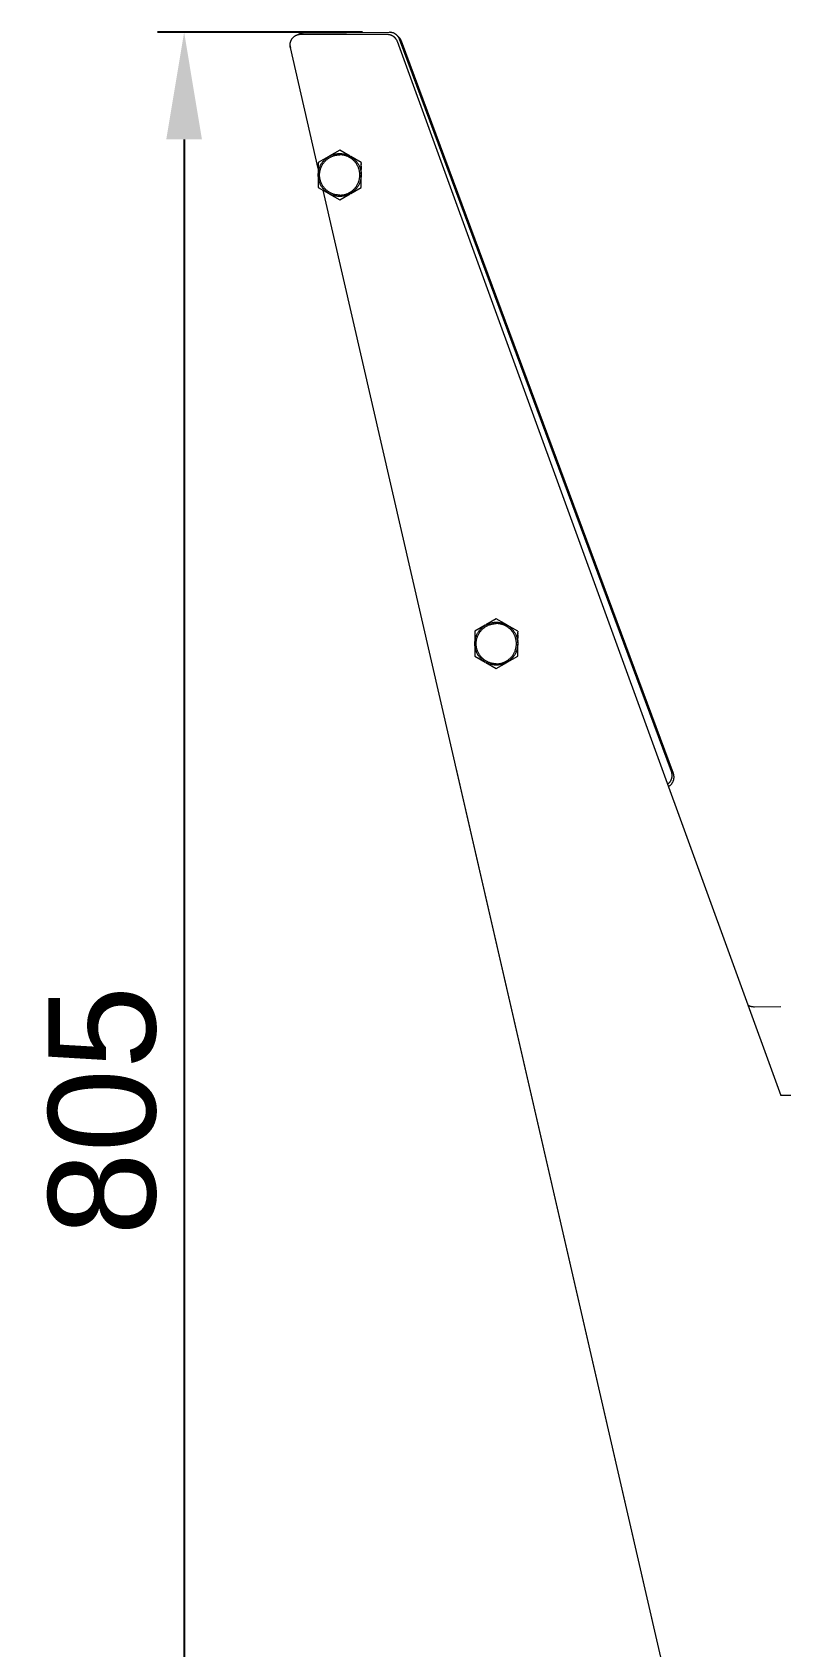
# Model space of a CAD drawing. Header units: millimetres. Extents: x -402 to 3954, y -41 to 3282.
# Drawn here: x 2994 to 3273, y 2679 to 3282 of the extents above; entities that cross this region are included whole.
import ezdxf

# ---------------------------------------------------------------- set-up
doc = ezdxf.new("R2010")
doc.units = ezdxf.units.MM
doc.layers.add('ZANO_R', color=7, linetype='Continuous', lineweight=0)
doc.layers.add('ZANO_W', color=1, linetype='Continuous', lineweight=0)
doc.styles.add('Arial', font='arial.ttf')
doc.styles.get("Standard").update_dxf_attribs({"font": 'ARIALUNI.TTF'})
doc.dimstyles.new('pl i ang', dxfattribs={"dimtxt": 50, "dimasz": 50, "dimexe": 1.25, "dimexo": 0.625, "dimgap": 10, "dimtad": 1, "dimtoh": 1, "dimtxsty": 'Standard', "dimcen": 2.5, "dimclrd": 1, "dimclre": 1, "dimclrt": 1, "dimadec": 0, "dimazin": 0, "dimtfac": 1, "dimtmove": 0, "dimatfit": 3, "dimfxl": 1, "dimarcsym": 1})

# ---------------------------------------------------------------- blocks, each defined once
blk = doc.blocks.new('*D410')
at = {"layer": 'ZANO_W', "color": 1, "lineweight": -2}
for p, q in [((3117.3, 3281.77), (3040.68, 3281.77)), ((3050.68, 3241.77), (3050.68, 2517.04)), ((3263.33, 2477.04), (3040.68, 2477.04))]:
    blk.add_line(p, q, dxfattribs=at)
at = {"layer": 'ZANO_W', "color": 1}
for points in [[(3057.34, 3241.77), (3044.01, 3241.77), (3050.68, 3281.77)], [(3044.01, 2517.04), (3057.34, 2517.04), (3050.68, 2477.04)]]:
    blk.add_solid(points, dxfattribs=at)
at = {"layer": 'ZANO_W', "color": 1, "insert": (3020.25, 2879.41), "char_height": 40, "attachment_point": 5, "rotation": 90, "style": 'Arial'}
blk.add_mtext('805', dxfattribs=at)

msp = doc.modelspace()

# ---------------------------------------------------------------- linework, layer by layer
at = {"layer": 'ZANO_R'}
for p, q in [((3090.23, 3277.03), (3090.12, 3277.03)), ((3090.12, 3277.03), (3090.33, 3276.14)), ((3090.23, 3277.24), (3090.24, 3277.38)), ((3090.23, 3277.1), (3090.23, 3277.24)), ((3090.23, 3276.97), (3090.23, 3277.1)), ((3090.23, 3276.83), (3090.23, 3276.97)), ((3090.24, 3277.38), (3090.25, 3277.52)), ((3090.25, 3277.52), (3090.27, 3277.65)), ((3090.27, 3277.65), (3090.3, 3277.79)), ((3090.3, 3277.79), (3090.32, 3277.93)), ((3090.32, 3277.93), (3090.36, 3278.06)), ((3090.36, 3278.06), (3090.39, 3278.19)), ((3090.39, 3278.19), (3090.44, 3278.33)), ((3090.44, 3278.33), (3090.48, 3278.46)), ((3090.48, 3278.46), (3090.53, 3278.58)), ((3090.53, 3278.58), (3090.59, 3278.71)), ((3090.59, 3278.71), (3090.65, 3278.84)), ((3090.65, 3278.84), (3090.71, 3278.96)), ((3090.71, 3278.96), (3090.78, 3279.08)), ((3090.78, 3279.08), (3090.85, 3279.2)), ((3090.85, 3279.2), (3090.93, 3279.31)), ((3090.93, 3279.31), (3091.01, 3279.42)), ((3091.01, 3279.42), (3091.1, 3279.53)), ((3091.1, 3279.53), (3091.18, 3279.64)), ((3091.18, 3279.64), (3091.27, 3279.74)), ((3091.27, 3279.74), (3091.37, 3279.84)), ((3091.37, 3279.84), (3091.47, 3279.94)), ((3091.47, 3279.94), (3091.57, 3280.03)), ((3091.57, 3280.03), (3091.68, 3280.12)), ((3091.68, 3280.12), (3091.78, 3280.21)), ((3091.78, 3280.21), (3091.89, 3280.29)), ((3091.89, 3280.29), (3092.01, 3280.37)), ((3092.01, 3280.37), (3092.12, 3280.45)), ((3092.12, 3280.45), (3092.24, 3280.52)), ((3092.24, 3280.52), (3092.36, 3280.58)), ((3092.36, 3280.58), (3092.49, 3280.64)), ((3092.49, 3280.64), (3092.61, 3280.7)), ((3092.61, 3280.7), (3092.74, 3280.76)), ((3092.74, 3280.76), (3092.87, 3280.81)), ((3092.87, 3280.81), (3093, 3280.85)), ((3093, 3280.85), (3093.13, 3280.89)), ((3093.13, 3280.89), (3093.27, 3280.93)), ((3093.33, 3280.98), (3093.22, 3280.91)), ((3093.22, 3280.91), (3093.27, 3280.95)), ((3093.27, 3280.93), (3093.4, 3280.96)), ((3093.45, 3281.05), (3093.33, 3280.98)), ((3093.4, 3280.96), (3093.54, 3280.98)), ((3093.56, 3281.12), (3093.45, 3281.05)), ((3093.54, 3280.98), (3093.67, 3281)), ((3093.68, 3281.18), (3093.56, 3281.12)), ((3093.67, 3281), (3093.81, 3281.02)), ((3093.81, 3281.23), (3093.68, 3281.18)), ((3093.93, 3281.28), (3093.81, 3281.23)), ((3093.81, 3281.02), (3093.95, 3281.03)), ((3094.06, 3281.33), (3093.93, 3281.28)), ((3093.95, 3281.03), (3094.09, 3281.04)), ((3094.18, 3281.37), (3094.06, 3281.33)), ((3094.09, 3281.04), (3094.23, 3281.04)), ((3094.31, 3281.41), (3094.18, 3281.37)), ((3094.23, 3281.04), (3126.4, 3281.04)), ((3094.44, 3281.45), (3094.31, 3281.41)), ((3094.57, 3281.48), (3094.44, 3281.45)), ((3094.71, 3281.5), (3094.57, 3281.48)), ((3094.84, 3281.52), (3094.71, 3281.5)), ((3094.97, 3281.54), (3094.84, 3281.52)), ((3095.11, 3281.55), (3094.97, 3281.54)), ((3095.24, 3281.56), (3095.11, 3281.55)), ((3095.38, 3281.56), (3095.24, 3281.56)), ((3095.38, 3281.56), (3127.3, 3281.77)), ((3126.4, 3281.04), (3126.53, 3281.04)), ((3126.53, 3281.04), (3126.67, 3281.03)), ((3126.67, 3281.03), (3126.81, 3281.02)), ((3126.81, 3281.02), (3126.94, 3281)), ((3126.94, 3281), (3127.07, 3280.98)), ((3127.07, 3280.98), (3127.21, 3280.96)), ((3127.21, 3280.96), (3127.34, 3280.93)), ((3127.44, 3281.77), (3127.3, 3281.77)), ((3127.34, 3280.93), (3127.47, 3280.9)), ((3127.57, 3281.76), (3127.44, 3281.77)), ((3127.47, 3280.9), (3127.6, 3280.86)), ((3127.71, 3281.75), (3127.57, 3281.76)), ((3127.6, 3280.86), (3127.73, 3280.81)), ((3127.84, 3281.74), (3127.71, 3281.75)), ((3127.73, 3280.81), (3127.86, 3280.77)), ((3127.98, 3281.72), (3127.84, 3281.74)), ((3127.86, 3280.77), (3127.98, 3280.71)), ((3128.11, 3281.69), (3127.98, 3281.72)), ((3127.98, 3280.71), (3128.11, 3280.66)), ((3128.24, 3281.67), (3128.11, 3281.69)), ((3128.11, 3280.66), (3128.23, 3280.6)), ((3128.23, 3280.6), (3128.35, 3280.53)), ((3128.37, 3281.63), (3128.24, 3281.67)), ((3128.35, 3280.53), (3128.47, 3280.47)), ((3128.5, 3281.59), (3128.37, 3281.63)), ((3128.47, 3280.47), (3128.58, 3280.39)), ((3128.63, 3281.55), (3128.5, 3281.59)), ((3128.58, 3280.39), (3128.69, 3280.32)), ((3128.76, 3281.51), (3128.63, 3281.55)), ((3128.69, 3280.32), (3128.8, 3280.24)), ((3128.89, 3281.46), (3128.76, 3281.51)), ((3128.8, 3280.24), (3128.91, 3280.16)), ((3129.01, 3281.4), (3128.89, 3281.46)), ((3128.91, 3280.16), (3129.01, 3280.07)), ((3129.13, 3281.34), (3129.01, 3281.4)), ((3129.01, 3280.07), (3129.12, 3279.98)), ((3129.12, 3279.98), (3129.21, 3279.88)), ((3129.25, 3281.28), (3129.13, 3281.34)), ((3129.21, 3279.88), (3129.31, 3279.79)), ((3129.37, 3281.21), (3129.25, 3281.28)), ((3129.31, 3279.79), (3129.4, 3279.69)), ((3129.49, 3281.14), (3129.37, 3281.21)), ((3129.4, 3279.69), (3129.49, 3279.58)), ((3129.6, 3281.06), (3129.49, 3281.14)), ((3129.49, 3279.58), (3129.57, 3279.48)), ((3129.57, 3279.48), (3129.65, 3279.37)), ((3129.71, 3280.98), (3129.6, 3281.06)), ((3129.65, 3279.37), (3129.73, 3279.26)), ((3129.82, 3280.9), (3129.71, 3280.98)), ((3129.73, 3279.26), (3129.8, 3279.14)), ((3129.8, 3279.14), (3129.87, 3279.02)), ((3129.92, 3280.82), (3129.82, 3280.9)), ((3129.87, 3279.02), (3129.94, 3278.91)), ((3130.02, 3280.73), (3129.92, 3280.82)), ((3129.94, 3278.91), (3130, 3278.78)), ((3130, 3278.78), (3130.06, 3278.66)), ((3130.12, 3280.63), (3130.02, 3280.73)), ((3130.06, 3278.66), (3130.11, 3278.54)), ((3130.11, 3278.54), (3130.16, 3278.41)), ((3130.22, 3280.54), (3130.12, 3280.63)), ((3130.16, 3278.41), (3273.33, 2885.04)), ((3130.31, 3280.44), (3130.22, 3280.54)), ((3130.4, 3280.33), (3130.31, 3280.44)), ((3130.48, 3280.23), (3130.4, 3280.33)), ((3130.41, 3280.33), (3130.43, 3280.3)), ((3130.54, 3280.21), (3130.43, 3280.3)), ((3130.57, 3280.12), (3130.48, 3280.23)), ((3130.64, 3280.13), (3130.54, 3280.21)), ((3130.64, 3280.01), (3130.57, 3280.12)), ((3130.74, 3280.04), (3130.64, 3280.13)), ((3130.72, 3279.89), (3130.64, 3280.01)), ((3130.79, 3279.78), (3130.72, 3279.89)), ((3130.84, 3279.95), (3130.74, 3280.04)), ((3130.85, 3279.66), (3130.79, 3279.78)), ((3130.93, 3279.85), (3130.84, 3279.95)), ((3130.92, 3279.54), (3130.85, 3279.66)), ((3130.97, 3279.42), (3130.92, 3279.54)), ((3131.02, 3279.75), (3130.93, 3279.85)), ((3131.03, 3279.29), (3130.97, 3279.42)), ((3131.11, 3279.65), (3131.02, 3279.75)), ((3131.08, 3279.16), (3131.03, 3279.29)), ((3232.56, 3005.92), (3131.08, 3279.16)), ((3131.19, 3279.54), (3131.11, 3279.65)), ((3131.27, 3279.44), (3131.19, 3279.54)), ((3131.35, 3279.33), (3131.27, 3279.44)), ((3131.42, 3279.21), (3131.35, 3279.33)), ((3131.49, 3279.1), (3131.42, 3279.21)), ((3131.56, 3278.98), (3131.49, 3279.1)), ((3131.62, 3278.86), (3131.56, 3278.98)), ((3131.68, 3278.74), (3131.62, 3278.86)), ((3131.73, 3278.62), (3131.68, 3278.74)), ((3131.78, 3278.49), (3131.73, 3278.62)), ((3233.27, 3005.24), (3131.78, 3278.49)), ((3090.24, 3276.69), (3090.23, 3276.83)), ((3090.26, 3276.55), (3090.24, 3276.69)), ((3090.27, 3276.42), (3090.26, 3276.55)), ((3090.3, 3276.28), (3090.27, 3276.42)), ((3090.33, 3276.14), (3090.3, 3276.28)), ((3100.74, 3230.91), (3090.33, 3276.14)), ((3104.63, 3235.39), (3100.74, 3233.14)), ((3103.63, 3234.68), (3103.84, 3234.85)), ((3103.84, 3234.85), (3104.06, 3235.01)), ((3104.06, 3235.01), (3104.28, 3235.17)), ((3104.28, 3235.17), (3104.51, 3235.32)), ((3104.41, 3234.65), (3104.62, 3234.8)), ((3104.51, 3235.32), (3104.74, 3235.45)), ((3104.62, 3234.8), (3104.84, 3234.93)), ((3104.74, 3235.45), (3104.97, 3235.59)), ((3104.84, 3234.93), (3105.06, 3235.06)), ((3108.74, 3237.76), (3104.85, 3235.52)), ((3104.97, 3235.59), (3105.21, 3235.71)), ((3105.06, 3235.06), (3105.29, 3235.19)), ((3105.21, 3235.71), (3105.46, 3235.82)), ((3105.29, 3235.19), (3105.52, 3235.3)), ((3105.46, 3235.82), (3105.71, 3235.93)), ((3105.52, 3235.3), (3105.75, 3235.4)), ((3105.71, 3235.93), (3105.96, 3236.03)), ((3105.75, 3235.4), (3105.99, 3235.5)), ((3105.96, 3236.03), (3106.21, 3236.12)), ((3105.99, 3235.5), (3106.23, 3235.59)), ((3106.21, 3236.12), (3106.47, 3236.2)), ((3106.23, 3235.59), (3106.47, 3235.67)), ((3106.47, 3236.2), (3106.73, 3236.27)), ((3106.47, 3235.67), (3106.71, 3235.75)), ((3106.71, 3235.75), (3106.96, 3235.81)), ((3106.73, 3236.27), (3107, 3236.33)), ((3106.96, 3235.81), (3107.21, 3235.87)), ((3107, 3236.33), (3107.26, 3236.39)), ((3107.21, 3235.87), (3107.46, 3235.92)), ((3107.26, 3236.39), (3107.53, 3236.43)), ((3107.46, 3235.92), (3107.72, 3235.96)), ((3107.53, 3236.43), (3107.79, 3236.47)), ((3107.72, 3235.96), (3107.97, 3235.99)), ((3107.79, 3236.47), (3108.06, 3236.5)), ((3107.97, 3235.99), (3108.23, 3236.01)), ((3108.06, 3236.5), (3108.33, 3236.52)), ((3108.23, 3236.01), (3108.48, 3236.02)), ((3108.33, 3236.52), (3108.6, 3236.52)), ((3108.48, 3236.02), (3108.74, 3236.03)), ((3108.6, 3236.52), (3108.87, 3236.52)), ((3112.63, 3235.52), (3108.74, 3237.76)), ((3108.99, 3236.02), (3108.74, 3236.03)), ((3108.87, 3236.52), (3109.14, 3236.52)), ((3109.25, 3236.01), (3108.99, 3236.02)), ((3109.14, 3236.52), (3109.41, 3236.5)), ((3109.5, 3235.99), (3109.25, 3236.01)), ((3109.41, 3236.5), (3109.68, 3236.47)), ((3109.76, 3235.96), (3109.5, 3235.99)), ((3109.68, 3236.47), (3109.95, 3236.43)), ((3110.01, 3235.92), (3109.76, 3235.96)), ((3109.95, 3236.43), (3110.22, 3236.39)), ((3110.26, 3235.87), (3110.01, 3235.92)), ((3110.22, 3236.39), (3110.48, 3236.33)), ((3110.51, 3235.81), (3110.26, 3235.87)), ((3110.48, 3236.33), (3110.74, 3236.27)), ((3110.76, 3235.75), (3110.51, 3235.81)), ((3110.74, 3236.27), (3111, 3236.2)), ((3111.01, 3235.67), (3110.76, 3235.75)), ((3111, 3236.2), (3111.26, 3236.12)), ((3111.25, 3235.59), (3111.01, 3235.67)), ((3111.49, 3235.5), (3111.25, 3235.59)), ((3111.26, 3236.12), (3111.52, 3236.03)), ((3111.73, 3235.4), (3111.49, 3235.5)), ((3111.52, 3236.03), (3111.77, 3235.93)), ((3111.96, 3235.3), (3111.73, 3235.4)), ((3111.77, 3235.93), (3112.02, 3235.82)), ((3112.19, 3235.19), (3111.96, 3235.3)), ((3112.02, 3235.82), (3112.26, 3235.71)), ((3112.41, 3235.06), (3112.19, 3235.19)), ((3112.26, 3235.71), (3112.5, 3235.59)), ((3112.63, 3234.93), (3112.41, 3235.06)), ((3112.5, 3235.59), (3112.74, 3235.45)), ((3112.85, 3234.8), (3112.63, 3234.93)), ((3112.74, 3235.45), (3112.97, 3235.32)), ((3116.74, 3233.14), (3112.85, 3235.39)), ((3113.06, 3234.65), (3112.85, 3234.8)), ((3112.97, 3235.32), (3113.2, 3235.17)), ((3113.2, 3235.17), (3113.42, 3235.01)), ((3113.42, 3235.01), (3113.63, 3234.85)), ((3113.63, 3234.85), (3113.85, 3234.68)), ((3100.74, 3233.14), (3100.74, 3232.8)), ((3100.74, 3232.8), (3100.74, 3232.03)), ((3100.74, 3232.03), (3100.74, 3232.02)), ((3100.74, 3232.02), (3100.74, 3230.91)), ((3100.74, 3230.91), (3100.74, 3230.87)), ((3100.74, 3230.87), (3100.74, 3229.41)), ((3100.74, 3229.41), (3100.74, 3229.26)), ((3100.74, 3229.26), (3100.74, 3228.82)), ((3100.74, 3228.8), (3100.76, 3229.07)), ((3100.74, 3228.82), (3100.74, 3228.65)), ((3100.74, 3228.53), (3100.74, 3228.8)), ((3100.76, 3229.07), (3100.78, 3229.34)), ((3100.78, 3229.34), (3100.81, 3229.6)), ((3100.81, 3229.6), (3100.85, 3229.87)), ((3100.85, 3229.87), (3100.9, 3230.14)), ((3100.9, 3230.14), (3100.96, 3230.4)), ((3100.96, 3230.4), (3101.03, 3230.66)), ((3101.03, 3230.66), (3101.1, 3230.92)), ((3101.1, 3230.92), (3101.19, 3231.18)), ((3101.19, 3231.18), (3101.28, 3231.43)), ((3101.24, 3228.78), (3101.26, 3229.04)), ((3101.24, 3228.53), (3101.24, 3228.78)), ((3101.26, 3229.04), (3101.28, 3229.29)), ((3101.28, 3231.43), (3101.39, 3231.68)), ((3101.28, 3229.29), (3101.31, 3229.55)), ((3101.31, 3229.55), (3101.35, 3229.8)), ((3101.35, 3229.8), (3101.39, 3230.05)), ((3101.39, 3231.68), (3101.5, 3231.93)), ((3101.39, 3230.05), (3101.45, 3230.3)), ((3101.45, 3230.3), (3101.52, 3230.55)), ((3101.5, 3231.93), (3101.62, 3232.17)), ((3101.52, 3230.55), (3101.59, 3230.79)), ((3101.59, 3230.79), (3101.67, 3231.04)), ((3101.62, 3232.17), (3101.74, 3232.41)), ((3101.67, 3231.04), (3101.76, 3231.28)), ((3101.74, 3232.41), (3101.88, 3232.64)), ((3101.76, 3231.28), (3101.86, 3231.51)), ((3101.86, 3231.51), (3101.96, 3231.75)), ((3101.88, 3232.64), (3102.02, 3232.87)), ((3101.96, 3231.75), (3102.08, 3231.98)), ((3102.02, 3232.87), (3102.17, 3233.1)), ((3102.08, 3231.98), (3102.2, 3232.2)), ((3102.17, 3233.1), (3102.33, 3233.32)), ((3102.2, 3232.2), (3102.33, 3232.42)), ((3102.33, 3233.32), (3102.49, 3233.53)), ((3102.33, 3232.42), (3102.47, 3232.64)), ((3102.47, 3232.64), (3102.61, 3232.85)), ((3102.49, 3233.53), (3102.67, 3233.74)), ((3102.61, 3232.85), (3102.76, 3233.06)), ((3102.67, 3233.74), (3102.85, 3233.94)), ((3102.76, 3233.06), (3102.92, 3233.26)), ((3102.85, 3233.94), (3103.03, 3234.13)), ((3102.92, 3233.26), (3103.08, 3233.45)), ((3103.03, 3234.13), (3103.23, 3234.32)), ((3103.08, 3233.45), (3103.26, 3233.65)), ((3103.23, 3234.32), (3103.42, 3234.51)), ((3103.26, 3233.65), (3103.43, 3233.83)), ((3103.42, 3234.51), (3103.63, 3234.68)), ((3103.43, 3233.83), (3103.62, 3234.01)), ((3103.62, 3234.01), (3103.81, 3234.18)), ((3103.81, 3234.18), (3104, 3234.34)), ((3104, 3234.34), (3104.21, 3234.5)), ((3104.21, 3234.5), (3104.41, 3234.65)), ((3113.27, 3234.5), (3113.06, 3234.65)), ((3113.47, 3234.34), (3113.27, 3234.5)), ((3113.67, 3234.18), (3113.47, 3234.34)), ((3113.86, 3234.01), (3113.67, 3234.18)), ((3113.85, 3234.68), (3114.05, 3234.51)), ((3114.04, 3233.83), (3113.86, 3234.01)), ((3114.22, 3233.65), (3114.04, 3233.83)), ((3114.05, 3234.51), (3114.25, 3234.32)), ((3114.39, 3233.45), (3114.22, 3233.65)), ((3114.25, 3234.32), (3114.44, 3234.13)), ((3114.56, 3233.26), (3114.39, 3233.45)), ((3114.44, 3234.13), (3114.63, 3233.94)), ((3114.71, 3233.06), (3114.56, 3233.26)), ((3114.63, 3233.94), (3114.81, 3233.74)), ((3114.86, 3232.85), (3114.71, 3233.06)), ((3114.81, 3233.74), (3114.98, 3233.53)), ((3115.01, 3232.64), (3114.86, 3232.85)), ((3114.98, 3233.53), (3115.15, 3233.32)), ((3115.15, 3232.42), (3115.01, 3232.64)), ((3115.15, 3233.32), (3115.3, 3233.1)), ((3115.28, 3232.2), (3115.15, 3232.42)), ((3115.4, 3231.98), (3115.28, 3232.2)), ((3115.3, 3233.1), (3115.45, 3232.87)), ((3115.51, 3231.75), (3115.4, 3231.98)), ((3115.45, 3232.87), (3115.6, 3232.64)), ((3115.62, 3231.51), (3115.51, 3231.75)), ((3115.6, 3232.64), (3115.73, 3232.41)), ((3115.71, 3231.28), (3115.62, 3231.51)), ((3115.8, 3231.04), (3115.71, 3231.28)), ((3115.73, 3232.41), (3115.86, 3232.17)), ((3115.89, 3230.79), (3115.8, 3231.04)), ((3115.86, 3232.17), (3115.98, 3231.93)), ((3115.96, 3230.55), (3115.89, 3230.79)), ((3116.02, 3230.3), (3115.96, 3230.55)), ((3115.98, 3231.93), (3116.09, 3231.68)), ((3116.08, 3230.05), (3116.02, 3230.3)), ((3116.13, 3229.8), (3116.08, 3230.05)), ((3116.09, 3231.68), (3116.19, 3231.43)), ((3116.17, 3229.55), (3116.13, 3229.8)), ((3116.2, 3229.29), (3116.17, 3229.55)), ((3116.19, 3231.43), (3116.29, 3231.18)), ((3116.22, 3229.04), (3116.2, 3229.29)), ((3116.23, 3228.78), (3116.22, 3229.04)), ((3116.24, 3228.53), (3116.23, 3228.78)), ((3116.29, 3231.18), (3116.37, 3230.92)), ((3116.37, 3230.92), (3116.45, 3230.66)), ((3116.45, 3230.66), (3116.51, 3230.4)), ((3116.51, 3230.4), (3116.57, 3230.14)), ((3116.57, 3230.14), (3116.62, 3229.87)), ((3116.62, 3229.87), (3116.66, 3229.6)), ((3116.66, 3229.6), (3116.7, 3229.34)), ((3116.7, 3229.34), (3116.72, 3229.07)), ((3116.72, 3229.07), (3116.73, 3228.8)), ((3116.73, 3228.8), (3116.74, 3228.53)), ((3116.74, 3233.14), (3116.74, 3232.86)), ((3116.74, 3232.62), (3116.74, 3232.86)), ((3116.74, 3232.62), (3116.74, 3232.58)), ((3116.74, 3232.43), (3116.74, 3232.58)), ((3116.74, 3232.43), (3116.74, 3232.3)), ((3116.74, 3232.03), (3116.74, 3232.3)), ((3116.74, 3232.03), (3116.74, 3232.02)), ((3116.74, 3231.82), (3116.74, 3232.02)), ((3116.74, 3231.82), (3116.74, 3231.73)), ((3116.74, 3231.6), (3116.74, 3231.73)), ((3116.74, 3231.6), (3116.74, 3231.45)), ((3116.74, 3231.35), (3116.74, 3231.45)), ((3116.74, 3231.35), (3116.74, 3231.16)), ((3116.74, 3231.11), (3116.74, 3231.16)), ((3116.74, 3231.11), (3116.74, 3230.87)), ((3116.74, 3230.68), (3116.74, 3230.87)), ((3116.74, 3230.68), (3116.74, 3230.58)), ((3116.74, 3230.36), (3116.74, 3230.58)), ((3116.74, 3230.36), (3116.74, 3230.29)), ((3116.74, 3229.7), (3116.74, 3230.29)), ((3116.74, 3229.7), (3116.74, 3229.63)), ((3116.74, 3229.41), (3116.74, 3229.63)), ((3116.74, 3229.41), (3116.74, 3229.33)), ((3116.74, 3228.82), (3116.74, 3229.33)), ((3116.74, 3228.82), (3116.74, 3228.65)), ((3100.74, 3228.26), (3100.74, 3228.53)), ((3100.74, 3228.4), (3100.74, 3223.91)), ((3100.76, 3227.99), (3100.74, 3228.26)), ((3100.74, 3223.91), (3104.63, 3221.66)), ((3100.78, 3227.72), (3100.76, 3227.99)), ((3100.81, 3227.45), (3100.78, 3227.72)), ((3100.85, 3227.18), (3100.81, 3227.45)), ((3100.9, 3226.92), (3100.85, 3227.18)), ((3100.96, 3226.65), (3100.9, 3226.92)), ((3101.03, 3226.39), (3100.96, 3226.65)), ((3101.1, 3226.13), (3101.03, 3226.39)), ((3101.19, 3225.87), (3101.1, 3226.13)), ((3101.28, 3225.62), (3101.19, 3225.87)), ((3101.24, 3228.27), (3101.24, 3228.53)), ((3101.26, 3228.01), (3101.24, 3228.27)), ((3101.28, 3227.76), (3101.26, 3228.01)), ((3101.31, 3227.5), (3101.28, 3227.76)), ((3101.39, 3225.37), (3101.28, 3225.62)), ((3101.35, 3227.25), (3101.31, 3227.5)), ((3101.39, 3227), (3101.35, 3227.25)), ((3101.45, 3226.75), (3101.39, 3227)), ((3101.5, 3225.12), (3101.39, 3225.37)), ((3101.52, 3226.5), (3101.45, 3226.75)), ((3101.62, 3224.88), (3101.5, 3225.12)), ((3101.59, 3226.26), (3101.52, 3226.5)), ((3101.67, 3226.01), (3101.59, 3226.26)), ((3101.74, 3224.64), (3101.62, 3224.88)), ((3101.76, 3225.77), (3101.67, 3226.01)), ((3101.88, 3224.41), (3101.74, 3224.64)), ((3101.86, 3225.54), (3101.76, 3225.77)), ((3101.96, 3225.3), (3101.86, 3225.54)), ((3102.02, 3224.18), (3101.88, 3224.41)), ((3102.08, 3225.08), (3101.96, 3225.3)), ((3102.17, 3223.96), (3102.02, 3224.18)), ((3102.2, 3224.85), (3102.08, 3225.08)), ((3102.33, 3223.74), (3102.17, 3223.96)), ((3102.33, 3224.63), (3102.2, 3224.85)), ((3102.47, 3224.41), (3102.33, 3224.63)), ((3102.49, 3223.52), (3102.33, 3223.74)), ((3102.61, 3224.2), (3102.47, 3224.41)), ((3102.67, 3223.31), (3102.49, 3223.52)), ((3273.33, 2481.04), (3102.6, 3222.83)), ((3102.76, 3223.99), (3102.61, 3224.2)), ((3102.85, 3223.11), (3102.67, 3223.31)), ((3102.92, 3223.79), (3102.76, 3223.99)), ((3103.03, 3222.92), (3102.85, 3223.11)), ((3103.08, 3223.6), (3102.92, 3223.79)), ((3103.23, 3222.73), (3103.03, 3222.92)), ((3103.26, 3223.41), (3103.08, 3223.6)), ((3103.42, 3222.54), (3103.23, 3222.73)), ((3103.43, 3223.22), (3103.26, 3223.41)), ((3103.62, 3223.04), (3103.43, 3223.22)), ((3103.81, 3222.87), (3103.62, 3223.04)), ((3104, 3222.71), (3103.81, 3222.87)), ((3104.21, 3222.55), (3104, 3222.71)), ((3112.85, 3221.66), (3116.74, 3223.91)), ((3113.27, 3222.55), (3113.47, 3222.71)), ((3113.47, 3222.71), (3113.67, 3222.87)), ((3113.67, 3222.87), (3113.86, 3223.04)), ((3113.86, 3223.04), (3114.04, 3223.22)), ((3114.04, 3223.22), (3114.22, 3223.41)), ((3114.25, 3222.73), (3114.05, 3222.54)), ((3114.22, 3223.41), (3114.39, 3223.6)), ((3114.44, 3222.92), (3114.25, 3222.73)), ((3114.39, 3223.6), (3114.56, 3223.79)), ((3114.63, 3223.11), (3114.44, 3222.92)), ((3114.56, 3223.79), (3114.71, 3223.99)), ((3114.81, 3223.31), (3114.63, 3223.11)), ((3114.71, 3223.99), (3114.86, 3224.2)), ((3114.98, 3223.52), (3114.81, 3223.31)), ((3114.86, 3224.2), (3115.01, 3224.41)), ((3115.15, 3223.74), (3114.98, 3223.52)), ((3115.01, 3224.41), (3115.15, 3224.63)), ((3115.15, 3224.63), (3115.28, 3224.85)), ((3115.3, 3223.96), (3115.15, 3223.74)), ((3115.28, 3224.85), (3115.4, 3225.08)), ((3115.45, 3224.18), (3115.3, 3223.96)), ((3115.4, 3225.08), (3115.51, 3225.3)), ((3115.6, 3224.41), (3115.45, 3224.18)), ((3115.51, 3225.3), (3115.62, 3225.54)), ((3115.73, 3224.64), (3115.6, 3224.41)), ((3115.62, 3225.54), (3115.71, 3225.77)), ((3115.71, 3225.77), (3115.8, 3226.01)), ((3115.86, 3224.88), (3115.73, 3224.64)), ((3115.8, 3226.01), (3115.89, 3226.26)), ((3115.98, 3225.12), (3115.86, 3224.88)), ((3115.89, 3226.26), (3115.96, 3226.5)), ((3115.96, 3226.5), (3116.02, 3226.75)), ((3116.09, 3225.37), (3115.98, 3225.12)), ((3116.02, 3226.75), (3116.08, 3227)), ((3116.08, 3227), (3116.13, 3227.25)), ((3116.19, 3225.62), (3116.09, 3225.37)), ((3116.13, 3227.25), (3116.17, 3227.5)), ((3116.17, 3227.5), (3116.2, 3227.76)), ((3116.29, 3225.87), (3116.19, 3225.62)), ((3116.2, 3227.76), (3116.22, 3228.01)), ((3116.22, 3228.01), (3116.23, 3228.27)), ((3116.23, 3228.27), (3116.24, 3228.53)), ((3116.37, 3226.13), (3116.29, 3225.87)), ((3116.45, 3226.39), (3116.37, 3226.13)), ((3116.51, 3226.65), (3116.45, 3226.39)), ((3116.57, 3226.92), (3116.51, 3226.65)), ((3116.62, 3227.18), (3116.57, 3226.92)), ((3116.66, 3227.45), (3116.62, 3227.18)), ((3116.7, 3227.72), (3116.66, 3227.45)), ((3116.72, 3227.99), (3116.7, 3227.72)), ((3116.73, 3228.26), (3116.72, 3227.99)), ((3116.74, 3228.53), (3116.73, 3228.26)), ((3116.74, 3223.91), (3116.74, 3228.4)), ((3103.63, 3222.37), (3103.42, 3222.54)), ((3103.84, 3222.2), (3103.63, 3222.37)), ((3104.06, 3222.04), (3103.84, 3222.2)), ((3104.28, 3221.88), (3104.06, 3222.04)), ((3104.41, 3222.4), (3104.21, 3222.55)), ((3104.51, 3221.74), (3104.28, 3221.88)), ((3104.62, 3222.25), (3104.41, 3222.4)), ((3104.74, 3221.6), (3104.51, 3221.74)), ((3104.84, 3222.12), (3104.62, 3222.25)), ((3104.97, 3221.47), (3104.74, 3221.6)), ((3105.06, 3221.99), (3104.84, 3222.12)), ((3104.85, 3221.54), (3108.74, 3219.29)), ((3105.21, 3221.34), (3104.97, 3221.47)), ((3105.29, 3221.87), (3105.06, 3221.99)), ((3105.46, 3221.23), (3105.21, 3221.34)), ((3105.52, 3221.75), (3105.29, 3221.87)), ((3105.71, 3221.12), (3105.46, 3221.23)), ((3105.75, 3221.65), (3105.52, 3221.75)), ((3105.96, 3221.02), (3105.71, 3221.12)), ((3105.99, 3221.55), (3105.75, 3221.65)), ((3106.21, 3220.93), (3105.96, 3221.02)), ((3106.23, 3221.46), (3105.99, 3221.55)), ((3106.47, 3220.85), (3106.21, 3220.93)), ((3106.47, 3221.38), (3106.23, 3221.46)), ((3106.71, 3221.3), (3106.47, 3221.38)), ((3106.73, 3220.78), (3106.47, 3220.85)), ((3106.96, 3221.24), (3106.71, 3221.3)), ((3107, 3220.72), (3106.73, 3220.78)), ((3107.21, 3221.18), (3106.96, 3221.24)), ((3107.26, 3220.66), (3107, 3220.72)), ((3107.46, 3221.13), (3107.21, 3221.18)), ((3107.53, 3220.62), (3107.26, 3220.66)), ((3107.72, 3221.1), (3107.46, 3221.13)), ((3107.79, 3220.58), (3107.53, 3220.62)), ((3107.97, 3221.07), (3107.72, 3221.1)), ((3108.06, 3220.55), (3107.79, 3220.58)), ((3108.23, 3221.04), (3107.97, 3221.07)), ((3108.33, 3220.54), (3108.06, 3220.55)), ((3108.48, 3221.03), (3108.23, 3221.04)), ((3108.6, 3220.53), (3108.33, 3220.54)), ((3108.74, 3221.03), (3108.48, 3221.03)), ((3108.87, 3220.53), (3108.6, 3220.53)), ((3108.74, 3219.29), (3112.63, 3221.54)), ((3108.74, 3221.03), (3108.99, 3221.03)), ((3109.14, 3220.54), (3108.87, 3220.53)), ((3108.99, 3221.03), (3109.25, 3221.04)), ((3109.41, 3220.55), (3109.14, 3220.54)), ((3109.25, 3221.04), (3109.5, 3221.07)), ((3109.68, 3220.58), (3109.41, 3220.55)), ((3109.5, 3221.07), (3109.76, 3221.1)), ((3109.95, 3220.62), (3109.68, 3220.58)), ((3109.76, 3221.1), (3110.01, 3221.13)), ((3110.22, 3220.66), (3109.95, 3220.62)), ((3110.01, 3221.13), (3110.26, 3221.18)), ((3110.48, 3220.72), (3110.22, 3220.66)), ((3110.26, 3221.18), (3110.51, 3221.24)), ((3110.74, 3220.78), (3110.48, 3220.72)), ((3110.51, 3221.24), (3110.76, 3221.3)), ((3111, 3220.85), (3110.74, 3220.78)), ((3110.76, 3221.3), (3111.01, 3221.38)), ((3111.26, 3220.93), (3111, 3220.85)), ((3111.01, 3221.38), (3111.25, 3221.46)), ((3111.25, 3221.46), (3111.49, 3221.55)), ((3111.52, 3221.02), (3111.26, 3220.93)), ((3111.49, 3221.55), (3111.73, 3221.65)), ((3111.77, 3221.12), (3111.52, 3221.02)), ((3111.73, 3221.65), (3111.96, 3221.75)), ((3112.02, 3221.23), (3111.77, 3221.12)), ((3111.96, 3221.75), (3112.19, 3221.87)), ((3112.26, 3221.34), (3112.02, 3221.23)), ((3112.19, 3221.87), (3112.41, 3221.99)), ((3112.5, 3221.47), (3112.26, 3221.34)), ((3112.41, 3221.99), (3112.63, 3222.12)), ((3112.74, 3221.6), (3112.5, 3221.47)), ((3112.63, 3222.12), (3112.85, 3222.25)), ((3112.97, 3221.74), (3112.74, 3221.6)), ((3112.85, 3222.25), (3113.06, 3222.4)), ((3113.2, 3221.88), (3112.97, 3221.74)), ((3113.06, 3222.4), (3113.27, 3222.55)), ((3113.42, 3222.04), (3113.2, 3221.88)), ((3113.63, 3222.2), (3113.42, 3222.04)), ((3113.85, 3222.37), (3113.63, 3222.2)), ((3114.05, 3222.54), (3113.85, 3222.37)), ((3163.08, 3060.51), (3159.19, 3058.27)), ((3162.29, 3059.97), (3162.51, 3060.14)), ((3162.51, 3060.14), (3162.73, 3060.29)), ((3162.73, 3060.29), (3162.96, 3060.44)), ((3162.96, 3060.44), (3163.19, 3060.58)), ((3163.08, 3059.92), (3163.29, 3060.06)), ((3163.19, 3060.58), (3163.43, 3060.71)), ((3163.29, 3060.06), (3163.52, 3060.19)), ((3167.19, 3062.89), (3163.3, 3060.64)), ((3163.43, 3060.71), (3163.67, 3060.83)), ((3163.52, 3060.19), (3163.74, 3060.31)), ((3163.67, 3060.83), (3163.91, 3060.95)), ((3163.74, 3060.31), (3163.97, 3060.42)), ((3163.91, 3060.95), (3164.16, 3061.05)), ((3163.97, 3060.42), (3164.2, 3060.53)), ((3164.16, 3061.05), (3164.41, 3061.15)), ((3164.2, 3060.53), (3164.44, 3060.63)), ((3164.41, 3061.15), (3164.67, 3061.24)), ((3164.44, 3060.63), (3164.68, 3060.71)), ((3164.67, 3061.24), (3164.93, 3061.32)), ((3164.68, 3060.71), (3164.92, 3060.8)), ((3164.92, 3060.8), (3165.17, 3060.87)), ((3164.93, 3061.32), (3165.19, 3061.39)), ((3165.17, 3060.87), (3165.42, 3060.93)), ((3165.19, 3061.39), (3165.45, 3061.46)), ((3165.42, 3060.93), (3165.67, 3060.99)), ((3165.45, 3061.46), (3165.71, 3061.51)), ((3165.67, 3060.99), (3165.92, 3061.04)), ((3165.71, 3061.51), (3165.98, 3061.56)), ((3165.92, 3061.04), (3166.17, 3061.08)), ((3165.98, 3061.56), (3166.25, 3061.59)), ((3166.17, 3061.08), (3166.42, 3061.11)), ((3166.25, 3061.59), (3166.52, 3061.62)), ((3166.42, 3061.11), (3166.68, 3061.13)), ((3166.52, 3061.62), (3166.79, 3061.64)), ((3166.68, 3061.13), (3166.94, 3061.14)), ((3166.79, 3061.64), (3167.06, 3061.65)), ((3166.94, 3061.14), (3167.19, 3061.15)), ((3167.06, 3061.65), (3167.33, 3061.65)), ((3171.08, 3060.64), (3167.19, 3062.89)), ((3167.45, 3061.14), (3167.19, 3061.15)), ((3167.33, 3061.65), (3167.6, 3061.64)), ((3167.7, 3061.13), (3167.45, 3061.14)), ((3167.6, 3061.64), (3167.87, 3061.62)), ((3167.96, 3061.11), (3167.7, 3061.13)), ((3167.87, 3061.62), (3168.14, 3061.59)), ((3168.21, 3061.08), (3167.96, 3061.11)), ((3168.14, 3061.59), (3168.4, 3061.56)), ((3168.47, 3061.04), (3168.21, 3061.08)), ((3168.4, 3061.56), (3168.67, 3061.51)), ((3168.72, 3060.99), (3168.47, 3061.04)), ((3168.67, 3061.51), (3168.93, 3061.46)), ((3168.97, 3060.93), (3168.72, 3060.99)), ((3168.93, 3061.46), (3169.2, 3061.39)), ((3169.22, 3060.87), (3168.97, 3060.93)), ((3169.2, 3061.39), (3169.46, 3061.32)), ((3169.46, 3060.8), (3169.22, 3060.87)), ((3169.46, 3061.32), (3169.72, 3061.24)), ((3169.7, 3060.71), (3169.46, 3060.8)), ((3169.94, 3060.63), (3169.7, 3060.71)), ((3169.72, 3061.24), (3169.97, 3061.15)), ((3170.18, 3060.53), (3169.94, 3060.63)), ((3169.97, 3061.15), (3170.22, 3061.05)), ((3170.41, 3060.42), (3170.18, 3060.53)), ((3170.22, 3061.05), (3170.47, 3060.95)), ((3170.64, 3060.31), (3170.41, 3060.42)), ((3170.47, 3060.95), (3170.71, 3060.83)), ((3170.87, 3060.19), (3170.64, 3060.31)), ((3170.71, 3060.83), (3170.96, 3060.71)), ((3171.09, 3060.06), (3170.87, 3060.19)), ((3170.96, 3060.71), (3171.19, 3060.58)), ((3171.3, 3059.92), (3171.09, 3060.06)), ((3171.19, 3060.58), (3171.42, 3060.44)), ((3175.19, 3058.27), (3171.3, 3060.51)), ((3171.42, 3060.44), (3171.65, 3060.29)), ((3171.65, 3060.29), (3171.87, 3060.14)), ((3171.87, 3060.14), (3172.09, 3059.97)), ((3159.19, 3058.27), (3159.19, 3057.97)), ((3159.19, 3057.97), (3159.19, 3057.71)), ((3159.19, 3057.71), (3159.19, 3057.68)), ((3159.19, 3057.68), (3159.19, 3057.47)), ((3159.19, 3057.47), (3159.19, 3057.4)), ((3159.19, 3057.4), (3159.19, 3057.16)), ((3159.19, 3057.16), (3159.19, 3057.11)), ((3159.19, 3057.11), (3159.19, 3056.88)), ((3159.19, 3056.88), (3159.19, 3056.81)), ((3159.19, 3056.81), (3159.19, 3056.63)), ((3159.19, 3056.63), (3159.19, 3056.54)), ((3159.19, 3056.54), (3159.19, 3056.37)), ((3159.19, 3056.37), (3159.19, 3056.27)), ((3159.19, 3056.27), (3159.19, 3056.1)), ((3159.19, 3056.1), (3159.19, 3055.99)), ((3159.19, 3055.99), (3159.19, 3054.53)), ((3159.19, 3054.53), (3159.19, 3054.38)), ((3159.19, 3054.38), (3159.19, 3053.94)), ((3159.2, 3053.92), (3159.21, 3054.19)), ((3159.21, 3054.19), (3159.23, 3054.46)), ((3159.23, 3054.46), (3159.26, 3054.73)), ((3159.26, 3054.73), (3159.31, 3054.99)), ((3159.31, 3054.99), (3159.36, 3055.26)), ((3159.36, 3055.26), (3159.41, 3055.52)), ((3159.41, 3055.52), (3159.48, 3055.78)), ((3159.48, 3055.78), (3159.56, 3056.04)), ((3159.56, 3056.04), (3159.64, 3056.3)), ((3159.64, 3056.3), (3159.74, 3056.55)), ((3159.7, 3053.9), (3159.71, 3054.16)), ((3159.71, 3054.16), (3159.73, 3054.41)), ((3159.73, 3054.41), (3159.76, 3054.67)), ((3159.74, 3056.55), (3159.84, 3056.8)), ((3159.76, 3054.67), (3159.8, 3054.92)), ((3159.8, 3054.92), (3159.85, 3055.17)), ((3159.84, 3056.8), (3159.95, 3057.05)), ((3159.85, 3055.17), (3159.9, 3055.42)), ((3159.9, 3055.42), (3159.97, 3055.67)), ((3159.95, 3057.05), (3160.07, 3057.29)), ((3159.97, 3055.67), (3160.04, 3055.92)), ((3160.04, 3055.92), (3160.12, 3056.16)), ((3160.07, 3057.29), (3160.2, 3057.53)), ((3160.12, 3056.16), (3160.21, 3056.4)), ((3160.2, 3057.53), (3160.33, 3057.76)), ((3160.21, 3056.4), (3160.31, 3056.64)), ((3160.31, 3056.64), (3160.42, 3056.87)), ((3160.33, 3057.76), (3160.47, 3057.99)), ((3160.42, 3056.87), (3160.53, 3057.1)), ((3160.47, 3057.99), (3160.63, 3058.22)), ((3160.53, 3057.1), (3160.65, 3057.32)), ((3160.63, 3058.22), (3160.78, 3058.44)), ((3160.65, 3057.32), (3160.78, 3057.54)), ((3160.78, 3058.44), (3160.95, 3058.65)), ((3160.78, 3057.54), (3160.92, 3057.76)), ((3160.92, 3057.76), (3161.06, 3057.97)), ((3160.95, 3058.65), (3161.12, 3058.86)), ((3161.06, 3057.97), (3161.22, 3058.18)), ((3161.12, 3058.86), (3161.3, 3059.06)), ((3161.22, 3058.18), (3161.37, 3058.38)), ((3161.3, 3059.06), (3161.49, 3059.26)), ((3161.37, 3058.38), (3161.54, 3058.58)), ((3161.49, 3059.26), (3161.68, 3059.45)), ((3161.54, 3058.58), (3161.71, 3058.77)), ((3161.68, 3059.45), (3161.88, 3059.63)), ((3161.71, 3058.77), (3161.89, 3058.95)), ((3161.88, 3059.63), (3162.08, 3059.81)), ((3161.89, 3058.95), (3162.07, 3059.13)), ((3162.07, 3059.13), (3162.26, 3059.3)), ((3162.08, 3059.81), (3162.29, 3059.97)), ((3162.26, 3059.3), (3162.46, 3059.47)), ((3162.46, 3059.47), (3162.66, 3059.62)), ((3162.66, 3059.62), (3162.87, 3059.78)), ((3162.87, 3059.78), (3163.08, 3059.92)), ((3171.52, 3059.78), (3171.3, 3059.92)), ((3171.72, 3059.62), (3171.52, 3059.78)), ((3171.92, 3059.47), (3171.72, 3059.62)), ((3172.12, 3059.3), (3171.92, 3059.47)), ((3172.09, 3059.97), (3172.3, 3059.81)), ((3172.31, 3059.13), (3172.12, 3059.3)), ((3172.3, 3059.81), (3172.5, 3059.63)), ((3172.49, 3058.95), (3172.31, 3059.13)), ((3172.67, 3058.77), (3172.49, 3058.95)), ((3172.5, 3059.63), (3172.7, 3059.45)), ((3172.84, 3058.58), (3172.67, 3058.77)), ((3172.7, 3059.45), (3172.9, 3059.26)), ((3173.01, 3058.38), (3172.84, 3058.58)), ((3172.9, 3059.26), (3173.08, 3059.06)), ((3173.17, 3058.18), (3173.01, 3058.38)), ((3173.08, 3059.06), (3173.26, 3058.86)), ((3173.32, 3057.97), (3173.17, 3058.18)), ((3173.26, 3058.86), (3173.43, 3058.65)), ((3173.46, 3057.76), (3173.32, 3057.97)), ((3173.43, 3058.65), (3173.6, 3058.44)), ((3173.6, 3057.54), (3173.46, 3057.76)), ((3173.6, 3058.44), (3173.76, 3058.22)), ((3173.73, 3057.32), (3173.6, 3057.54)), ((3173.85, 3057.1), (3173.73, 3057.32)), ((3173.76, 3058.22), (3173.91, 3057.99)), ((3173.96, 3056.87), (3173.85, 3057.1)), ((3173.91, 3057.99), (3174.05, 3057.76)), ((3174.07, 3056.64), (3173.96, 3056.87)), ((3174.05, 3057.76), (3174.19, 3057.53)), ((3174.17, 3056.4), (3174.07, 3056.64)), ((3174.26, 3056.16), (3174.17, 3056.4)), ((3174.19, 3057.53), (3174.31, 3057.29)), ((3174.34, 3055.92), (3174.26, 3056.16)), ((3174.31, 3057.29), (3174.43, 3057.05)), ((3174.41, 3055.67), (3174.34, 3055.92)), ((3174.48, 3055.42), (3174.41, 3055.67)), ((3174.43, 3057.05), (3174.54, 3056.8)), ((3174.53, 3055.17), (3174.48, 3055.42)), ((3174.58, 3054.92), (3174.53, 3055.17)), ((3174.54, 3056.8), (3174.65, 3056.55)), ((3174.62, 3054.67), (3174.58, 3054.92)), ((3174.65, 3054.41), (3174.62, 3054.67)), ((3174.65, 3056.55), (3174.74, 3056.3)), ((3174.67, 3054.16), (3174.65, 3054.41)), ((3174.69, 3053.9), (3174.67, 3054.16)), ((3174.74, 3056.3), (3174.82, 3056.04)), ((3174.82, 3056.04), (3174.9, 3055.78)), ((3174.9, 3055.78), (3174.97, 3055.52)), ((3174.97, 3055.52), (3175.03, 3055.26)), ((3175.03, 3055.26), (3175.08, 3054.99)), ((3175.08, 3054.99), (3175.12, 3054.73)), ((3175.12, 3054.73), (3175.15, 3054.46)), ((3175.15, 3054.46), (3175.17, 3054.19)), ((3175.17, 3054.19), (3175.19, 3053.92)), ((3175.19, 3058.27), (3175.19, 3057.99)), ((3175.19, 3057.74), (3175.19, 3057.99)), ((3175.19, 3057.74), (3175.19, 3057.7)), ((3175.19, 3057.55), (3175.19, 3057.7)), ((3175.19, 3057.55), (3175.19, 3057.42)), ((3175.19, 3057.16), (3175.19, 3057.42)), ((3175.19, 3057.16), (3175.19, 3057.14)), ((3175.19, 3056.94), (3175.19, 3057.14)), ((3175.19, 3056.94), (3175.19, 3056.85)), ((3175.19, 3056.72), (3175.19, 3056.85)), ((3175.19, 3056.72), (3175.19, 3056.57)), ((3175.19, 3056.48), (3175.19, 3056.57)), ((3175.19, 3056.48), (3175.19, 3056.28)), ((3175.19, 3056.23), (3175.19, 3056.28)), ((3175.19, 3056.23), (3175.19, 3055.99)), ((3175.19, 3055.81), (3175.19, 3055.99)), ((3175.19, 3055.81), (3175.19, 3055.7)), ((3175.19, 3055.48), (3175.19, 3055.7)), ((3175.19, 3055.48), (3175.19, 3055.41)), ((3175.19, 3054.82), (3175.19, 3055.41)), ((3175.19, 3054.82), (3175.19, 3054.75)), ((3175.19, 3054.53), (3175.19, 3054.75)), ((3175.19, 3054.53), (3175.19, 3054.46)), ((3175.19, 3053.94), (3175.19, 3054.46)), ((3159.19, 3053.94), (3159.19, 3053.79)), ((3159.19, 3053.65), (3159.2, 3053.92)), ((3159.2, 3053.38), (3159.19, 3053.65)), ((3159.19, 3053.52), (3159.19, 3049.03)), ((3159.19, 3049.03), (3163.08, 3046.78)), ((3159.21, 3053.11), (3159.2, 3053.38)), ((3159.23, 3052.84), (3159.21, 3053.11)), ((3159.26, 3052.57), (3159.23, 3052.84)), ((3159.31, 3052.3), (3159.26, 3052.57)), ((3159.36, 3052.04), (3159.31, 3052.3)), ((3159.41, 3051.77), (3159.36, 3052.04)), ((3159.48, 3051.51), (3159.41, 3051.77)), ((3159.56, 3051.25), (3159.48, 3051.51)), ((3159.64, 3051), (3159.56, 3051.25)), ((3159.74, 3050.74), (3159.64, 3051)), ((3159.69, 3053.65), (3159.7, 3053.9)), ((3159.7, 3053.39), (3159.69, 3053.65)), ((3159.71, 3053.14), (3159.7, 3053.39)), ((3159.73, 3052.88), (3159.71, 3053.14)), ((3159.76, 3052.63), (3159.73, 3052.88)), ((3159.84, 3050.49), (3159.74, 3050.74)), ((3159.8, 3052.37), (3159.76, 3052.63)), ((3159.85, 3052.12), (3159.8, 3052.37)), ((3159.95, 3050.25), (3159.84, 3050.49)), ((3159.9, 3051.87), (3159.85, 3052.12)), ((3159.97, 3051.62), (3159.9, 3051.87)), ((3160.07, 3050), (3159.95, 3050.25)), ((3160.04, 3051.38), (3159.97, 3051.62)), ((3160.12, 3051.14), (3160.04, 3051.38)), ((3160.2, 3049.77), (3160.07, 3050)), ((3160.21, 3050.9), (3160.12, 3051.14)), ((3160.33, 3049.53), (3160.2, 3049.77)), ((3160.31, 3050.66), (3160.21, 3050.9)), ((3160.42, 3050.43), (3160.31, 3050.66)), ((3160.47, 3049.3), (3160.33, 3049.53)), ((3160.53, 3050.2), (3160.42, 3050.43)), ((3160.63, 3049.08), (3160.47, 3049.3)), ((3160.65, 3049.97), (3160.53, 3050.2)), ((3160.78, 3048.86), (3160.63, 3049.08)), ((3160.78, 3049.75), (3160.65, 3049.97)), ((3160.92, 3049.53), (3160.78, 3049.75)), ((3160.95, 3048.65), (3160.78, 3048.86)), ((3161.06, 3049.32), (3160.92, 3049.53)), ((3161.12, 3048.44), (3160.95, 3048.65)), ((3161.22, 3049.12), (3161.06, 3049.32)), ((3161.3, 3048.23), (3161.12, 3048.44)), ((3161.37, 3048.91), (3161.22, 3049.12)), ((3161.49, 3048.04), (3161.3, 3048.23)), ((3161.54, 3048.72), (3161.37, 3048.91)), ((3161.68, 3047.85), (3161.49, 3048.04)), ((3161.71, 3048.53), (3161.54, 3048.72)), ((3161.89, 3048.34), (3161.71, 3048.53)), ((3162.07, 3048.17), (3161.89, 3048.34)), ((3162.26, 3048), (3162.07, 3048.17)), ((3162.46, 3047.83), (3162.26, 3048)), ((3171.3, 3046.78), (3175.19, 3049.03)), ((3171.92, 3047.83), (3172.12, 3048)), ((3172.12, 3048), (3172.31, 3048.17)), ((3172.31, 3048.17), (3172.49, 3048.34)), ((3172.49, 3048.34), (3172.67, 3048.53)), ((3172.67, 3048.53), (3172.84, 3048.72)), ((3172.9, 3048.04), (3172.7, 3047.85)), ((3172.84, 3048.72), (3173.01, 3048.91)), ((3173.08, 3048.23), (3172.9, 3048.04)), ((3173.01, 3048.91), (3173.17, 3049.12)), ((3173.26, 3048.44), (3173.08, 3048.23)), ((3173.17, 3049.12), (3173.32, 3049.32)), ((3173.43, 3048.65), (3173.26, 3048.44)), ((3173.32, 3049.32), (3173.46, 3049.53)), ((3173.6, 3048.86), (3173.43, 3048.65)), ((3173.46, 3049.53), (3173.6, 3049.75)), ((3173.6, 3049.75), (3173.73, 3049.97)), ((3173.76, 3049.08), (3173.6, 3048.86)), ((3173.73, 3049.97), (3173.85, 3050.2)), ((3173.91, 3049.3), (3173.76, 3049.08)), ((3173.85, 3050.2), (3173.96, 3050.43)), ((3174.05, 3049.53), (3173.91, 3049.3)), ((3173.96, 3050.43), (3174.07, 3050.66)), ((3174.19, 3049.77), (3174.05, 3049.53)), ((3174.07, 3050.66), (3174.17, 3050.9)), ((3174.17, 3050.9), (3174.26, 3051.14)), ((3174.31, 3050), (3174.19, 3049.77)), ((3174.26, 3051.14), (3174.34, 3051.38)), ((3174.43, 3050.25), (3174.31, 3050)), ((3174.34, 3051.38), (3174.41, 3051.62)), ((3174.41, 3051.62), (3174.48, 3051.87)), ((3174.54, 3050.49), (3174.43, 3050.25)), ((3174.48, 3051.87), (3174.53, 3052.12)), ((3174.53, 3052.12), (3174.58, 3052.37)), ((3174.65, 3050.74), (3174.54, 3050.49)), ((3174.58, 3052.37), (3174.62, 3052.63)), ((3174.62, 3052.63), (3174.65, 3052.88)), ((3174.65, 3052.88), (3174.67, 3053.14)), ((3174.74, 3051), (3174.65, 3050.74)), ((3174.67, 3053.14), (3174.69, 3053.39)), ((3174.69, 3053.65), (3174.69, 3053.9)), ((3174.69, 3053.39), (3174.69, 3053.65)), ((3174.82, 3051.25), (3174.74, 3051)), ((3174.9, 3051.51), (3174.82, 3051.25)), ((3174.97, 3051.77), (3174.9, 3051.51)), ((3175.03, 3052.04), (3174.97, 3051.77)), ((3175.08, 3052.3), (3175.03, 3052.04)), ((3175.12, 3052.57), (3175.08, 3052.3)), ((3175.15, 3052.84), (3175.12, 3052.57)), ((3175.17, 3053.11), (3175.15, 3052.84)), ((3175.19, 3053.38), (3175.17, 3053.11)), ((3175.19, 3053.94), (3175.19, 3053.79)), ((3175.19, 3053.92), (3175.19, 3053.65)), ((3175.19, 3053.65), (3175.19, 3053.38)), ((3175.19, 3049.03), (3175.19, 3053.52)), ((3161.88, 3047.67), (3161.68, 3047.85)), ((3162.08, 3047.49), (3161.88, 3047.67)), ((3162.29, 3047.32), (3162.08, 3047.49)), ((3162.51, 3047.16), (3162.29, 3047.32)), ((3162.66, 3047.67), (3162.46, 3047.83)), ((3162.73, 3047.01), (3162.51, 3047.16)), ((3162.87, 3047.52), (3162.66, 3047.67)), ((3162.96, 3046.86), (3162.73, 3047.01)), ((3163.08, 3047.38), (3162.87, 3047.52)), ((3163.19, 3046.72), (3162.96, 3046.86)), ((3163.29, 3047.24), (3163.08, 3047.38)), ((3163.43, 3046.59), (3163.19, 3046.72)), ((3163.52, 3047.11), (3163.29, 3047.24)), ((3163.3, 3046.66), (3167.19, 3044.41)), ((3163.67, 3046.47), (3163.43, 3046.59)), ((3163.74, 3046.99), (3163.52, 3047.11)), ((3163.91, 3046.35), (3163.67, 3046.47)), ((3163.97, 3046.87), (3163.74, 3046.99)), ((3164.16, 3046.24), (3163.91, 3046.35)), ((3164.2, 3046.77), (3163.97, 3046.87)), ((3164.41, 3046.15), (3164.16, 3046.24)), ((3164.44, 3046.67), (3164.2, 3046.77)), ((3164.67, 3046.06), (3164.41, 3046.15)), ((3164.68, 3046.58), (3164.44, 3046.67)), ((3164.93, 3045.98), (3164.67, 3046.06)), ((3164.92, 3046.5), (3164.68, 3046.58)), ((3165.17, 3046.43), (3164.92, 3046.5)), ((3165.19, 3045.9), (3164.93, 3045.98)), ((3165.42, 3046.36), (3165.17, 3046.43)), ((3165.45, 3045.84), (3165.19, 3045.9)), ((3165.67, 3046.3), (3165.42, 3046.36)), ((3165.71, 3045.79), (3165.45, 3045.84)), ((3165.92, 3046.26), (3165.67, 3046.3)), ((3165.98, 3045.74), (3165.71, 3045.79)), ((3166.17, 3046.22), (3165.92, 3046.26)), ((3166.25, 3045.7), (3165.98, 3045.74)), ((3166.42, 3046.19), (3166.17, 3046.22)), ((3166.52, 3045.68), (3166.25, 3045.7)), ((3166.68, 3046.17), (3166.42, 3046.19)), ((3166.79, 3045.66), (3166.52, 3045.68)), ((3166.94, 3046.15), (3166.68, 3046.17)), ((3167.06, 3045.65), (3166.79, 3045.66)), ((3167.19, 3046.15), (3166.94, 3046.15)), ((3167.33, 3045.65), (3167.06, 3045.65)), ((3167.19, 3044.41), (3171.08, 3046.66)), ((3167.19, 3046.15), (3167.45, 3046.15)), ((3167.6, 3045.66), (3167.33, 3045.65)), ((3167.45, 3046.15), (3167.7, 3046.17)), ((3167.87, 3045.68), (3167.6, 3045.66)), ((3167.7, 3046.17), (3167.96, 3046.19)), ((3168.14, 3045.7), (3167.87, 3045.68)), ((3167.96, 3046.19), (3168.21, 3046.22)), ((3168.4, 3045.74), (3168.14, 3045.7)), ((3168.21, 3046.22), (3168.47, 3046.26)), ((3168.67, 3045.79), (3168.4, 3045.74)), ((3168.47, 3046.26), (3168.72, 3046.3)), ((3168.93, 3045.84), (3168.67, 3045.79)), ((3168.72, 3046.3), (3168.97, 3046.36)), ((3169.2, 3045.9), (3168.93, 3045.84)), ((3168.97, 3046.36), (3169.22, 3046.43)), ((3169.46, 3045.98), (3169.2, 3045.9)), ((3169.22, 3046.43), (3169.46, 3046.5)), ((3169.46, 3046.5), (3169.7, 3046.58)), ((3169.72, 3046.06), (3169.46, 3045.98)), ((3169.7, 3046.58), (3169.94, 3046.67)), ((3169.97, 3046.15), (3169.72, 3046.06)), ((3169.94, 3046.67), (3170.18, 3046.77)), ((3170.22, 3046.24), (3169.97, 3046.15)), ((3170.18, 3046.77), (3170.41, 3046.87)), ((3170.47, 3046.35), (3170.22, 3046.24)), ((3170.41, 3046.87), (3170.64, 3046.99)), ((3170.71, 3046.47), (3170.47, 3046.35)), ((3170.64, 3046.99), (3170.87, 3047.11)), ((3170.96, 3046.59), (3170.71, 3046.47)), ((3170.87, 3047.11), (3171.09, 3047.24)), ((3171.19, 3046.72), (3170.96, 3046.59)), ((3171.09, 3047.24), (3171.3, 3047.38)), ((3171.42, 3046.86), (3171.19, 3046.72)), ((3171.3, 3047.38), (3171.52, 3047.52)), ((3171.65, 3047.01), (3171.42, 3046.86)), ((3171.52, 3047.52), (3171.72, 3047.67)), ((3171.87, 3047.16), (3171.65, 3047.01)), ((3171.72, 3047.67), (3171.92, 3047.83)), ((3172.09, 3047.32), (3171.87, 3047.16)), ((3172.3, 3047.49), (3172.09, 3047.32)), ((3172.5, 3047.67), (3172.3, 3047.49)), ((3172.7, 3047.85), (3172.5, 3047.67)), ((3273.33, 2481.04), (3152.2, 3007.33)), ((3232.61, 3005.79), (3232.56, 3005.92)), ((3231.05, 3001.21), (3231.16, 3001.29)), ((3231.16, 3001.29), (3231.27, 3001.37)), ((3231.27, 3001.37), (3231.38, 3001.45)), ((3231.38, 3001.45), (3231.48, 3001.54)), ((3231.38, 3000.31), (3231.5, 3000.37)), ((3231.48, 3001.54), (3231.58, 3001.64)), ((3231.5, 3000.37), (3231.62, 3000.44)), ((3231.58, 3001.64), (3231.68, 3001.73)), ((3231.62, 3000.44), (3231.73, 3000.52)), ((3231.68, 3001.73), (3231.77, 3001.83)), ((3231.73, 3000.52), (3231.85, 3000.6)), ((3231.77, 3001.83), (3231.86, 3001.93)), ((3231.85, 3000.6), (3231.96, 3000.68)), ((3231.86, 3001.93), (3231.95, 3002.04)), ((3231.95, 3002.04), (3232.03, 3002.15)), ((3231.96, 3000.68), (3232.06, 3000.76)), ((3232.03, 3002.15), (3232.11, 3002.26)), ((3232.06, 3000.76), (3232.17, 3000.85)), ((3232.11, 3002.26), (3232.19, 3002.37)), ((3232.17, 3000.85), (3232.27, 3000.95)), ((3232.19, 3002.37), (3232.26, 3002.49)), ((3232.26, 3002.49), (3232.33, 3002.61)), ((3232.27, 3000.95), (3232.37, 3001.04)), ((3232.33, 3002.61), (3232.39, 3002.73)), ((3232.37, 3001.04), (3232.46, 3001.14)), ((3232.39, 3002.73), (3232.45, 3002.85)), ((3232.45, 3002.85), (3232.5, 3002.98)), ((3232.46, 3001.14), (3232.55, 3001.24)), ((3232.5, 3002.98), (3232.55, 3003.11)), ((3232.55, 3003.11), (3232.6, 3003.24)), ((3232.55, 3001.24), (3232.64, 3001.35)), ((3232.6, 3003.24), (3232.64, 3003.37)), ((3232.65, 3005.66), (3232.61, 3005.79)), ((3232.64, 3003.37), (3232.68, 3003.5)), ((3232.64, 3001.35), (3232.72, 3001.46)), ((3232.69, 3005.52), (3232.65, 3005.66)), ((3232.68, 3003.5), (3232.71, 3003.63)), ((3232.72, 3005.39), (3232.69, 3005.52)), ((3232.71, 3003.63), (3232.74, 3003.76)), ((3232.75, 3005.26), (3232.72, 3005.39)), ((3232.72, 3001.46), (3232.8, 3001.57)), ((3232.74, 3003.76), (3232.76, 3003.9)), ((3232.77, 3005.12), (3232.75, 3005.26)), ((3232.76, 3003.9), (3232.78, 3004.03)), ((3232.79, 3004.99), (3232.77, 3005.12)), ((3232.78, 3004.03), (3232.8, 3004.17)), ((3232.8, 3004.85), (3232.79, 3004.99)), ((3232.81, 3004.72), (3232.8, 3004.85)), ((3232.8, 3004.17), (3232.81, 3004.31)), ((3232.8, 3001.57), (3232.88, 3001.69)), ((3232.81, 3004.58), (3232.81, 3004.72)), ((3232.81, 3004.44), (3232.81, 3004.58)), ((3232.81, 3004.31), (3232.81, 3004.44)), ((3232.88, 3001.69), (3232.95, 3001.8)), ((3232.95, 3001.8), (3233.02, 3001.92)), ((3233.02, 3001.92), (3233.09, 3002.04)), ((3233.09, 3002.04), (3233.15, 3002.17)), ((3233.15, 3002.17), (3233.2, 3002.29)), ((3233.2, 3002.29), (3233.25, 3002.42)), ((3233.25, 3002.42), (3233.3, 3002.55)), ((3233.31, 3005.11), (3233.27, 3005.24)), ((3233.3, 3002.55), (3233.34, 3002.68)), ((3233.35, 3004.98), (3233.31, 3005.11)), ((3233.34, 3002.68), (3233.38, 3002.81)), ((3233.39, 3004.85), (3233.35, 3004.98)), ((3233.38, 3002.81), (3233.41, 3002.94)), ((3233.42, 3004.72), (3233.39, 3004.85)), ((3233.41, 3002.94), (3233.44, 3003.08)), ((3233.45, 3004.58), (3233.42, 3004.72)), ((3233.44, 3003.08), (3233.47, 3003.21)), ((3233.47, 3004.45), (3233.45, 3004.58)), ((3233.49, 3004.31), (3233.47, 3004.45)), ((3233.47, 3003.21), (3233.49, 3003.35)), ((3233.5, 3004.17), (3233.49, 3004.31)), ((3233.49, 3003.35), (3233.5, 3003.49)), ((3233.51, 3004.04), (3233.5, 3004.17)), ((3233.5, 3003.49), (3233.51, 3003.62)), ((3233.52, 3003.9), (3233.51, 3004.04)), ((3233.51, 3003.62), (3233.52, 3003.76)), ((3233.52, 3003.76), (3233.52, 3003.9)), ((3261.21, 2918.67), (3261.06, 2918.75)), ((3261.36, 2918.59), (3261.21, 2918.67)), ((3261.51, 2918.52), (3261.36, 2918.59)), ((3261.66, 2918.46), (3261.51, 2918.52)), ((3261.81, 2918.4), (3261.66, 2918.46)), ((3261.97, 2918.34), (3261.81, 2918.4)), ((3262.13, 2918.29), (3261.97, 2918.34)), ((3262.29, 2918.25), (3262.13, 2918.29)), ((3262.45, 2918.21), (3262.29, 2918.25)), ((3262.61, 2918.17), (3262.45, 2918.21)), ((3262.77, 2918.14), (3262.61, 2918.17)), ((3262.94, 2918.12), (3262.77, 2918.14)), ((3263.1, 2918.1), (3262.94, 2918.12)), ((3263.27, 2918.09), (3263.1, 2918.1)), ((3263.44, 2918.08), (3263.27, 2918.09)), ((3263.6, 2918.08), (3263.44, 2918.08)), ((3273.33, 2918.14), (3263.6, 2918.08)), ((3713.33, 2885.04), (3273.33, 2885.04))]:
    msp.add_line(p, q, dxfattribs=at)

# ---------------------------------------------------------------- dimensions: what is measured, and where the dimension line sits
at = {"layer": 'ZANO_W'}
dim = msp.add_linear_dim(base=(3050.68, 2477.04), p1=(3127.3, 3281.77), p2=(3273.33, 2477.04), angle=90, dimstyle='pl i ang', override={"dimtxt": 40, "dimasz": 40, "dimexe": 10, "dimexo": 10, "dimtoh": 0, "dimdec": 0, "dimtxsty": 'Arial', "dimtdec": 0, "dimtmove": 1}, dxfattribs=at)
dim.commit()
dim.dimension.update_dxf_attribs({"geometry": '*D410', "text_midpoint": (3020.25, 2879.41)})

doc.saveas('drawing.dxf')
